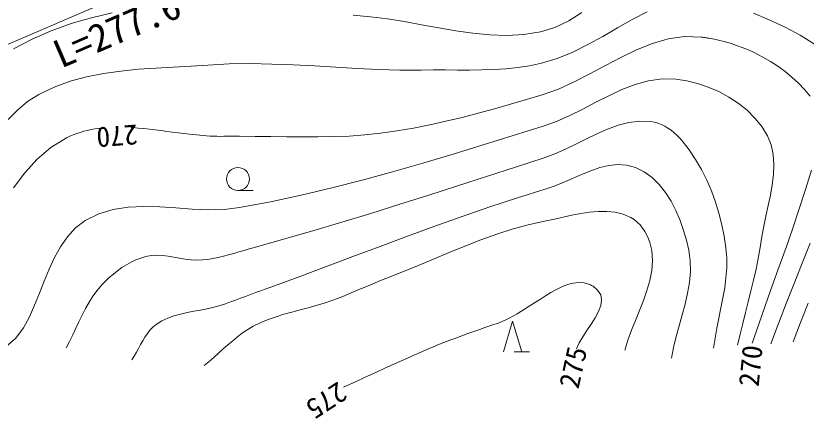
# Model space of a CAD drawing. Units: millimetres, scale not verified. Extents: x 40000 to 680000, y 20000 to 380000.
# Drawn here: x 350016 to 401618, y 238729 to 265306 of the extents above; entities that cross this region are included whole.
import ezdxf
from ezdxf.enums import TextEntityAlignment as Align

# ---------------------------------------------------------------- set-up
doc = ezdxf.new("R2010")
doc.units = ezdxf.units.MM
doc.header["$LTSCALE"] = 1000
doc.layers.add('M-BGD', color=7, linetype='Continuous', lineweight=13)
doc.layers.add('M-STR-HTXT', color=7, linetype='Continuous', lineweight=13)
doc.styles.add('@ＭＳ ゴシック', font='')
doc.styles.add('ＭＳ ゴシック', font='')
doc.styles.get('@ＭＳ ゴシック').set_extended_font_data('@MS Gothic')
doc.styles.get('ＭＳ ゴシック').set_extended_font_data('MS Gothic')

msp = doc.modelspace()

# ---------------------------------------------------------------- linework, layer by layer
at = {"layer": 'M-BGD'}
for p, q in [((364517, 253910), (365517, 253910)), ((381847, 243392), (382447, 245392)), ((382447, 245392), (383047, 243392)), ((382547, 243392), (383547, 243392))]:
    msp.add_line(p, q, dxfattribs=at)
for points in [[(391236, 265572), (390260, 265068), (389295, 264523), (388332, 263967), (387362, 263429), (386378, 262937), (385369, 262520), (384329, 262207), (383561, 262049), (382787, 261934), (382007, 261854), (381223, 261805), (380436, 261778), (379646, 261769), (378856, 261770), (378066, 261775), (377277, 261777), (376490, 261771), (375097, 261771), (373703, 261809), (372309, 261873), (370915, 261951), (369521, 262033), (368127, 262107), (366734, 262161), (365342, 262185), (363951, 262166), (362561, 262093), (361433, 262020), (360294, 261960), (359148, 261896), (358003, 261816), (356865, 261705), (355741, 261548), (354636, 261331), (353558, 261039), (352514, 260659), (351508, 260175), (350780, 259708), (350117, 259158), (349508, 258543)], [(356314, 265503), (354956, 265184), (353624, 264798), (352327, 264336), (351073, 263788), (349873, 263145)], [(386976, 265515), (386115, 264982), (385217, 264553), (384267, 264261), (383173, 264090), (382073, 264031), (380966, 264064), (379856, 264170), (378742, 264329), (377626, 264521), (376509, 264727), (375393, 264927), (374278, 265102), (373166, 265231), (372031, 265355)], [(402159, 263453), (401227, 264035), (400237, 264559), (399210, 265034), (398168, 265471)], [(401878, 260056), (401513, 260500), (401115, 260919), (400690, 261314), (400240, 261681), (399772, 262022), (399290, 262334), (398798, 262616), (398465, 262789), (398125, 262952), (397780, 263104), (397430, 263245), (397075, 263375), (396717, 263494), (396355, 263601), (395990, 263695), (395623, 263778), (395254, 263847), (395204, 263856), (395155, 263864), (395105, 263872), (395056, 263879), (395006, 263887), (394956, 263894), (394907, 263901), (394857, 263907), (394807, 263914), (394758, 263920), (393675, 263950), (392616, 263799), (391574, 263500), (390546, 263088), (389526, 262597), (388510, 262061), (387493, 261515), (386471, 260992), (385438, 260526), (384391, 260153), (383349, 259843), (382305, 259538), (381258, 259240), (380208, 258954), (379154, 258682), (378097, 258427), (377036, 258193), (375970, 257983), (374900, 257800), (373826, 257647), (372809, 257538), (371789, 257465), (370767, 257423), (369743, 257404), (368718, 257403), (367692, 257413), (366666, 257428), (365640, 257443), (364615, 257450), (363590, 257444), (363367, 257443), (363143, 257446), (362919, 257452), (362695, 257462), (362472, 257476), (362248, 257492), (362025, 257510), (361802, 257531), (361579, 257554), (361357, 257578), (360984, 257622), (360612, 257669), (360240, 257718), (359868, 257767), (359496, 257816), (359124, 257863), (358752, 257907), (358379, 257947), (358006, 257982), (357632, 258010), (357621, 258011), (357610, 258012), (357599, 258012), (357588, 258013), (357578, 258014), (357567, 258015), (357556, 258015), (357545, 258016), (357534, 258016), (357524, 258017)], [(397144, 243823), (397308, 244532), (397481, 245238), (397658, 245944), (397837, 246650), (398013, 247356), (398183, 248063), (398344, 248772), (398491, 249483), (398622, 250197), (398732, 250915), (398842, 251574), (398982, 252245), (399133, 252924), (399278, 253605), (399402, 254284), (399486, 254956), (399514, 255616), (399467, 256261), (399330, 256883), (399085, 257481), (398717, 258081), (398271, 258636), (397757, 259144), (397185, 259602), (396565, 260008), (395908, 260360), (395225, 260654), (394524, 260888), (393817, 261060), (393114, 261168), (392210, 261185), (391325, 261060), (390453, 260819), (389592, 260489), (388738, 260095), (387888, 259664), (387038, 259222), (386185, 258796), (385324, 258413), (384453, 258097), (382492, 257488), (380528, 256880), (378562, 256279), (376591, 255693), (374615, 255126), (372632, 254584), (370643, 254075), (368645, 253602), (366638, 253174), (364621, 252795), (363610, 252679), (362573, 252658), (361520, 252699), (360462, 252768), (359408, 252833), (358368, 252861), (357353, 252820), (356372, 252676), (355435, 252397), (354552, 251949), (353923, 251465), (353390, 250890), (352934, 250240), (352540, 249532), (352191, 248781), (351870, 248003), (351559, 247215), (351243, 246432), (350905, 245670), (350528, 244946), (350023, 244267), (349392, 243730)], [(395570, 243623), (395666, 244279), (395785, 244934), (395918, 245589), (396054, 246245), (396184, 246900), (396296, 247556), (396382, 248211), (396431, 248866), (396432, 249520), (396376, 250175), (396258, 250924), (396106, 251674), (395917, 252420), (395691, 253157), (395428, 253881), (395126, 254588), (394784, 255274), (394401, 255933), (393977, 256562), (393510, 257156), (393349, 257337), (393176, 257513), (392992, 257680), (392798, 257837), (392594, 257981), (392383, 258109), (392164, 258219), (391938, 258309), (391707, 258375), (391470, 258416), (390747, 258436), (390036, 258347), (389335, 258167), (388642, 257917), (387954, 257617), (387269, 257285), (386585, 256942), (385900, 256608), (385211, 256302), (384516, 256044), (382632, 255431), (380747, 254819), (378862, 254210), (376975, 253605), (375086, 253007), (373194, 252418), (371299, 251840), (369401, 251275), (367498, 250725), (365590, 250191), (365254, 250097), (364918, 249998), (364582, 249899), (364245, 249801), (363908, 249707), (363569, 249619), (363230, 249540), (362888, 249472), (362544, 249417), (362198, 249378), (361827, 249366), (361455, 249390), (361081, 249438), (360707, 249501), (360333, 249568), (359960, 249628), (359589, 249672), (359221, 249690), (358856, 249670), (358495, 249603), (358168, 249503), (357849, 249379), (357538, 249232), (357236, 249064), (356942, 248878), (356658, 248676), (356385, 248460), (356121, 248232), (355869, 247995), (355629, 247750), (355322, 247394), (355046, 247015), (354795, 246617), (354564, 246205), (354348, 245781), (354141, 245351), (353937, 244918), (353732, 244487), (353519, 244061), (353294, 243644)], [(355646, 257986), (355406, 257958), (355166, 257922), (354927, 257879), (354690, 257829), (354454, 257771), (354221, 257704), (353990, 257629), (353764, 257545), (353541, 257452), (353323, 257349), (352303, 256724), (351402, 255955), (350598, 255069), (349872, 254089)], [(392820, 242961), (392957, 243667), (393130, 244375), (393323, 245083), (393522, 245791), (393711, 246498), (393874, 247206), (393995, 247912), (394058, 248616), (394049, 249320), (393952, 250020), (393801, 250659), (393612, 251309), (393382, 251959), (393109, 252595), (392792, 253205), (392429, 253776), (392017, 254295), (391555, 254749), (391041, 255127), (390473, 255414), (389904, 255572), (389325, 255610), (388738, 255547), (388145, 255403), (387548, 255200), (386949, 254956), (386350, 254693), (385754, 254431), (385162, 254189), (384577, 253989), (382760, 253428), (380954, 252836), (379156, 252218), (377364, 251580), (375578, 250926), (373795, 250262), (372014, 249593), (370232, 248925), (368449, 248262), (366662, 247611), (366332, 247491), (366004, 247370), (365675, 247247), (365347, 247124), (365019, 247001), (364690, 246879), (364361, 246758), (364031, 246640), (363700, 246525), (363368, 246413), (362946, 246291), (362514, 246191), (362076, 246106), (361636, 246026), (361197, 245943), (360765, 245847), (360342, 245732), (359935, 245586), (359546, 245403), (359179, 245173), (358966, 244996), (358775, 244797), (358604, 244580), (358447, 244348), (358301, 244105), (358162, 243856), (358025, 243604), (357887, 243353), (357744, 243108), (357591, 242872)], [(398089, 243943), (398519, 245197), (398960, 246448), (399407, 247697), (399857, 248946), (400303, 250195), (400741, 251447), (401166, 252703), (401573, 253964), (401958, 255231)], [(389770, 243495), (389971, 244145), (390210, 244792), (390472, 245438), (390739, 246083), (390996, 246729), (391224, 247377), (391409, 248027), (391532, 248681), (391578, 249339), (391530, 250003), (391481, 250255), (391412, 250509), (391323, 250760), (391213, 251004), (391085, 251240), (390938, 251462), (390773, 251667), (390590, 251851), (390390, 252012), (390174, 252145), (389671, 252357), (389145, 252487), (388600, 252545), (388042, 252543), (387474, 252494), (386900, 252408), (386325, 252297), (385754, 252174), (385191, 252049), (384639, 251934), (383556, 251693), (382486, 251399), (381429, 251061), (380381, 250687), (379341, 250285), (378307, 249865), (377275, 249435), (376245, 249003), (375213, 248579), (374178, 248169), (373823, 248030), (373470, 247886), (373119, 247740), (372768, 247591), (372418, 247442), (372067, 247293), (371716, 247146), (371363, 247002), (371009, 246862), (370653, 246727), (370141, 246553), (369622, 246397), (369098, 246253), (368572, 246116), (368046, 245977), (367523, 245832), (367007, 245673), (366499, 245494), (366002, 245288), (365519, 245050), (365165, 244843), (364826, 244615), (364498, 244370), (364179, 244112), (363867, 243843), (363558, 243569), (363251, 243292), (362944, 243016), (362633, 242745), (362316, 242483)], [(399309, 243906), (399807, 245224), (400318, 246538), (400838, 247849), (401360, 249159), (401878, 250471)], [(386616, 243572), (386792, 243965), (387027, 244370), (387296, 244783), (387574, 245198), (387835, 245609), (388053, 246011), (388204, 246399), (388262, 246766), (388201, 247107), (387996, 247417), (387951, 247461), (387905, 247504), (387857, 247545), (387807, 247584), (387756, 247622), (387703, 247657), (387649, 247690), (387594, 247721), (387538, 247749), (387481, 247775), (387132, 247878), (386774, 247904), (386409, 247863), (386042, 247767), (385674, 247625), (385310, 247450), (384951, 247250), (384601, 247037), (384263, 246822), (383940, 246614), (383704, 246463), (383469, 246311), (383232, 246160), (382994, 246011), (382754, 245866), (382511, 245726), (382265, 245595), (382015, 245472), (381759, 245361), (381499, 245262), (381104, 245125), (380710, 244987), (380316, 244849), (379923, 244709), (379530, 244569), (379137, 244426), (378746, 244282), (378355, 244135), (377965, 243986), (377576, 243834), (377400, 243764), (377224, 243692), (377048, 243618), (376873, 243544), (376698, 243469), (376524, 243394), (376350, 243317), (376176, 243241), (376002, 243164), (375828, 243087), (375384, 242890), (374941, 242691), (374498, 242491), (374056, 242289), (373615, 242087), (373173, 241884), (372732, 241681), (372291, 241478), (371849, 241275), (371408, 241073)], [(400765, 244027), (401254, 245298), (401753, 246566)]]:
    msp.add_lwpolyline(points, dxfattribs=at)
msp.add_circle((364517, 254660), 750, dxfattribs=at)
at = {"layer": 'M-STR-HTXT'}
msp.add_line((274218, 230996), (395790, 283393), dxfattribs=at)

# ---------------------------------------------------------------- texts
at = {"layer": 'M-BGD', "style": 'ＭＳ ゴシック'}
msp.add_text('270', height=1320, rotation=184.405, dxfattribs=at).set_placement((356546, 258508), align=Align.BOTTOM_CENTER)
for s, rotation, p in [('275', 77.446, (386687, 243686)), ('270', 84.357, (398120, 243812))]:
    msp.add_text(s, height=1320, rotation=rotation, dxfattribs=at).set_placement(p, align=Align.MIDDLE_RIGHT)
msp.add_text('275', height=1320, rotation=213.192, dxfattribs=at).set_placement((371428, 240932), align=Align.MIDDLE_LEFT)
at = {"layer": 'M-STR-HTXT', "style": '@ＭＳ ゴシック'}
msp.add_text('L=277.6', height=1833, rotation=23.316, dxfattribs=at).set_placement((356254, 265265), align=Align.TOP_CENTER)

doc.saveas('drawing.dxf')
